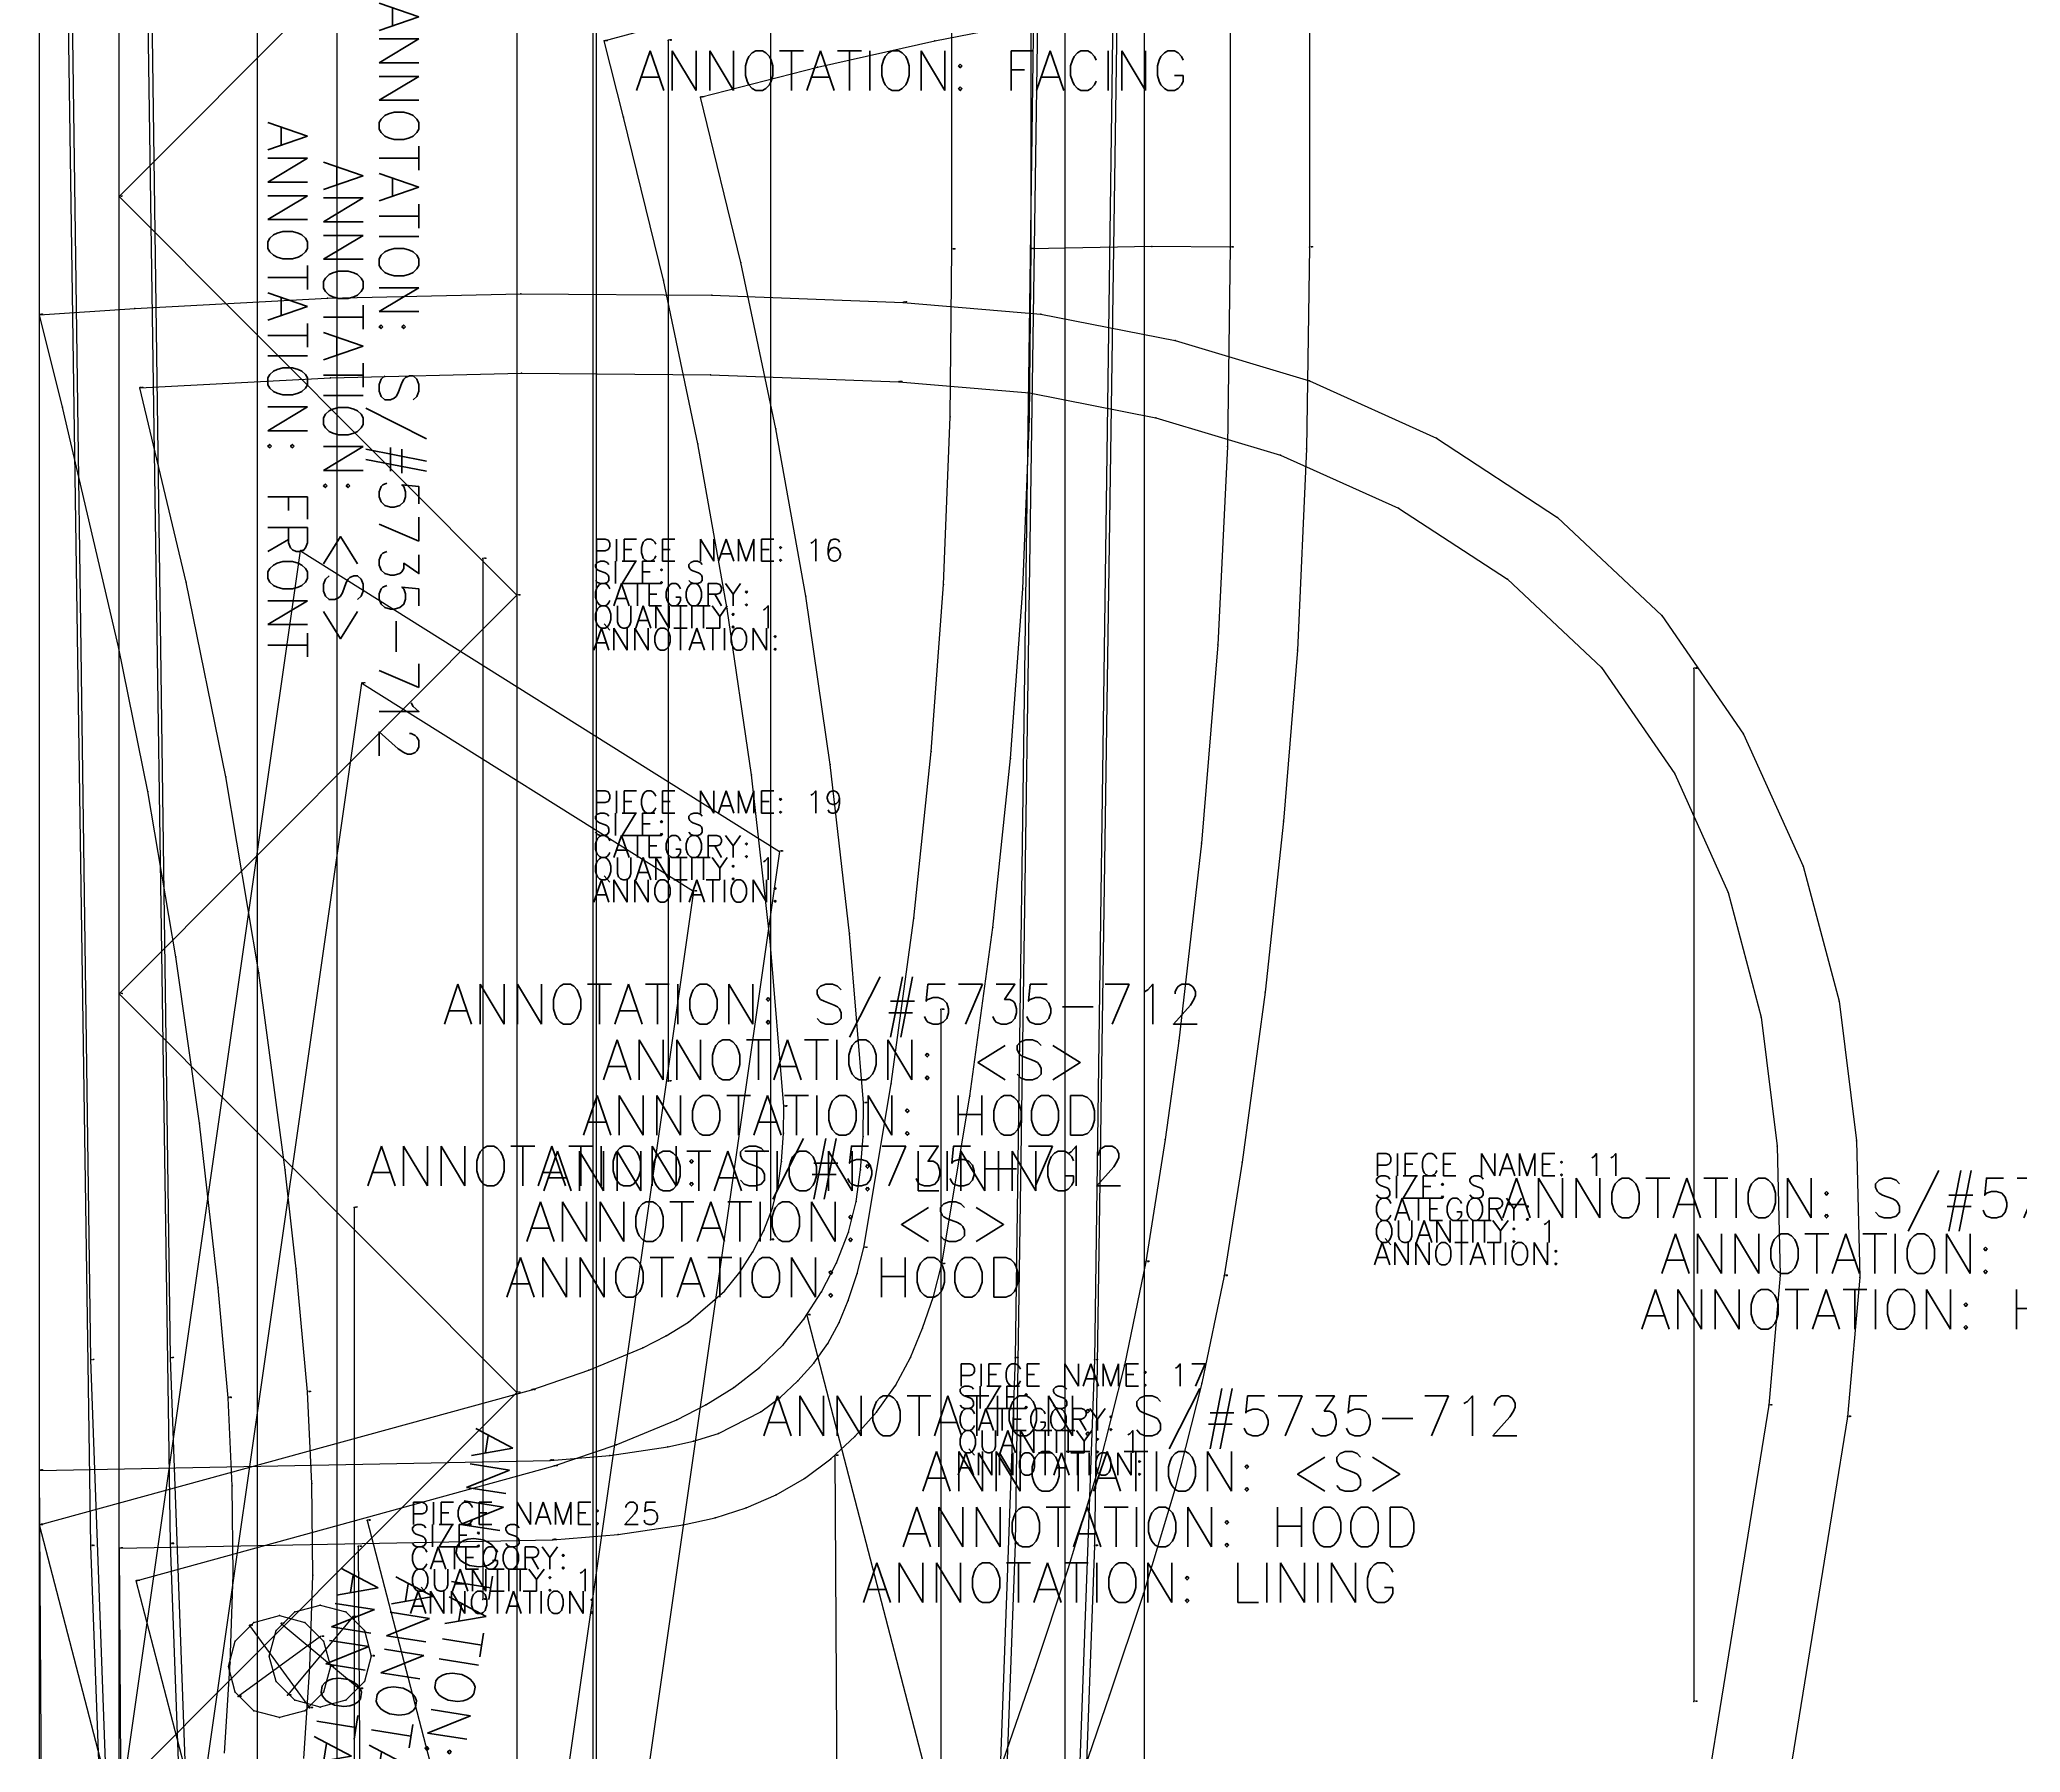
# Model space of a CAD drawing. Extents: x 0 to 854, y 0 to 911.
# Drawn here: x 30 to 279.1, y 146.2 to 361.7 of the extents above; entities that cross this region are included whole.
import ezdxf

# ---------------------------------------------------------------- set-up
doc = ezdxf.new("R2010")
doc.units = 0
for name, color, linetype in [('1', 7, 'CONTINUOUS'), ('2', 7, 'CONTINUOUS'), ('3', 2, 'CONTINUOUS'), ('5', 5, 'CONTINUOUS'), ('7', 5, 'CONTINUOUS'), ('8', 4, 'CONTINUOUS')]:
    doc.layers.add(name, color=color, linetype=linetype)
doc.styles.get("Standard").update_dxf_attribs({"font": 'txt', "bigfont": ' '})

# ---------------------------------------------------------------- blocks, each defined once
blk = doc.blocks.new('BLK_9_S')
at = {"layer": '1'}
for points in [[(30.9039, 32.0293), (30, 181.6846), (94.1808, 182.95), (101.6845, 183.5667), (108.9857, 184.6312), (112.215, 185.3607), (115.3654, 186.344), (120.7053, 189.032), (123.1355, 190.856), (125.3616, 192.9323), (127.3762, 195.1785), (129.1275, 197.6266), (130.5276, 200.2814), (131.659, 203.0756), (132.793, 206.4543), (133.6513, 209.7063), (137.0992, 230.2895), (139.9392, 251.1659), (142.1301, 272.1236), (143.6403, 293.1406), (144.4929, 314.1953), (144.688, 335.2948), (144.6881, 392.3386)], [(189.6881, 392.3384), (189.6881, 335.5441), (189.2969, 310.1665), (188.1549, 284.8785), (186.4059, 263.3334), (184.1077, 241.8314), (181.2057, 220.4613), (178.957, 206.1705), (176.1536, 192.6559), (172.7654, 179.2967), (168.8036, 166.205), (164.5545, 153.4044), (160.1974, 140.775)]]:
    blk.add_lwpolyline(points, dxfattribs=at)
at = {"layer": '2'}
for p in [(144.688, 335.2948), (154.688, 335.3424), (154.688, 335.3384), (179.688, 335.5472), (179.688, 335.5434), (189.6881, 335.5441), (133.6513, 209.7063), (143.4454, 207.672), (169.1138, 207.9367), (178.957, 206.1705), (94.1808, 182.95), (129.9906, 183.5617), (30, 181.6846), (40.0594, 171.8808), (70.0587, 172.0995), (94.5441, 172.955), (56.3791, 162.1887), (65.3366, 160.7727), (66.5622, 157.002), (66.5622, 157.002), (54.963, 153.2315), (63.9204, 151.8153)]:
    blk.add_point(p, dxfattribs=at)
at = {"layer": '3'}
for p in [(169.8634, 335.6351), (144.4929, 314.1953), (154.4898, 313.9484), (179.3576, 310.5014), (189.2969, 310.1665), (143.6403, 293.1406), (153.6243, 292.5751), (178.175, 285.5144), (188.1549, 284.8785), (142.1301, 272.1236), (152.0909, 271.2392), (186.4059, 263.3334), (176.1184, 260.5727), (139.9392, 251.1659), (149.8667, 249.9641), (184.1077, 241.8314), (173.2568, 235.7077), (137.0992, 230.2895), (146.9829, 228.7685), (171.5235, 223.3147), (181.2057, 220.4613), (132.793, 206.4543), (131.659, 203.0756), (142.3831, 203.5768), (130.5276, 200.2814), (141.0326, 199.5915), (129.1275, 197.6266), (127.3762, 195.1785), (139.5094, 195.8908), (166.4092, 194.9025), (125.3616, 192.9323), (137.6378, 192.3718), (176.1536, 192.6559), (123.1355, 190.856), (120.7053, 189.032), (135.2508, 189.0192), (108.9857, 184.6312), (112.215, 185.3607), (115.3654, 186.344), (132.5106, 185.9392), (101.6845, 183.5667), (129.4917, 183.1323), (163.1375, 181.9995), (126.1925, 180.6702), (118.855, 176.9714), (122.6261, 178.624), (172.7654, 179.2967), (110.9087, 174.8177), (114.9319, 175.7364), (102.757, 173.6246), (159.2812, 169.2583), (168.8036, 166.205), (56.9434, 162.5554), (60.1497, 163.4145), (63.3559, 162.5554), (54.5963, 160.2081), (65.703, 160.2081), (53.7372, 157.002), (155.0869, 156.6237), (54.5963, 153.7958), (65.703, 153.7958), (164.5545, 153.4044), (56.9434, 151.4485), (60.1497, 150.5894), (63.3559, 151.4485)]:
    blk.add_point(p, dxfattribs=at)
at = {"layer": '8'}
for p, q in [((129.9906, 183.5617), (130.7166, 63.3612)), ((70.0587, 172.0995), (70.8479, 41.4334)), ((56.3791, 162.1887), (63.9204, 151.8153)), ((65.3366, 160.7727), (54.963, 153.2315))]:
    blk.add_line(p, q, dxfattribs=at)
for points in [[(40.8447, 41.8832), (40.0594, 171.8808), (94.5441, 172.955), (102.757, 173.6246), (110.9087, 174.8177), (114.9319, 175.7364), (118.855, 176.9714), (122.6261, 178.624), (126.1925, 180.6702), (129.4917, 183.1323), (132.5106, 185.9392), (135.2508, 189.0192), (137.6378, 192.3718), (139.5094, 195.8908), (141.0326, 199.5915), (142.3831, 203.5768), (143.4454, 207.672), (146.9829, 228.7685), (149.8667, 249.9641), (152.0909, 271.2392), (153.6243, 292.5751), (154.4898, 313.9484), (154.688, 335.3384), (154.6881, 392.3386)], [(179.6881, 392.3384), (179.688, 335.5434), (179.3576, 310.5014), (178.175, 285.5144), (176.1184, 260.5727), (173.2568, 235.7077), (171.5235, 223.3147), (169.1138, 207.9367), (166.4092, 194.9025), (163.1375, 181.9995), (159.2812, 169.2583), (155.0869, 156.6237), (150.745, 144.0388)], [(179.688, 335.5472), (169.8634, 335.6351), (154.688, 335.3424)]]:
    blk.add_lwpolyline(points, dxfattribs=at)
blk.add_lwpolyline([(66.5622, 157.002), (65.703, 153.7958), (63.3559, 151.4485), (60.1497, 150.5894), (56.9434, 151.4485), (54.5963, 153.7958), (53.7372, 157.002), (54.5963, 160.2081), (56.9434, 162.5554), (60.1497, 163.4145), (63.3559, 162.5554), (65.703, 160.2081), (66.5622, 157.002)], close=True, dxfattribs=at)
at = {"layer": '2'}
for s, p in [('# 250', (144.688, 335.2948)), ('# 305', (154.688, 335.3424)), ('# 268', (154.688, 335.3384)), ('# 304', (179.688, 335.5472)), ('# 279', (179.688, 335.5434)), ('# 261', (189.6881, 335.5441)), ('# 249', (133.6513, 209.7063)), ('# 267', (143.4454, 207.672)), ('# 280', (169.1138, 207.9367)), ('# 262', (178.957, 206.1705)), ('# 248', (94.1808, 182.95)), ('# 300', (129.9906, 183.5617)), ('# 247', (30, 181.6846)), ('# 265', (40.0594, 171.8808)), ('# 288', (70.0587, 172.0995)), ('# 266', (94.5441, 172.955)), ('# 291', (56.3791, 162.1887)), ('# 293', (65.3366, 160.7727)), ('# 290', (66.5622, 157.002)), ('# 294', (54.963, 153.2315)), ('# 292', (63.9204, 151.8153))]:
    blk.add_text(s, height=0.1, dxfattribs=at).set_placement(p)
blk = doc.blocks.new('BLK_10_S')
at = {"layer": '1'}
blk.add_lwpolyline([(166.8221, 567.28), (167.7713, 511.7121), (168.4648, 456.1406), (168.9027, 400.5842), (168.9026, 36.2407), (159.6463, 35.5505), (136.7564, 33.8799), (113.9146, 32.2942), (90.7945, 30.7745), (82.0708, 30.4251), (67.5186, 30.1193), (57.402, 30), (57.402, 30), (57.4019, 400.5687), (56.8407, 444.8448), (55.5093, 489.1527), (53.4175, 533.4474), (50.5385, 577.6971)], dxfattribs=at)
at = {"layer": '2'}
blk.add_point((121.8901, 210.6961), dxfattribs=at)
at = {"layer": '5'}
blk.add_line((121.8901, 456.541), (121.8901, 210.6961), dxfattribs=at)
at = {"layer": '7'}
blk.add_line((121.8901, 456.541), (121.8901, 210.6961), dxfattribs=at)
at = {"layer": '8'}
blk.add_lwpolyline([(156.824, 567.0819), (157.7724, 511.5617), (158.4654, 456.0358), (158.9027, 400.5289), (158.9027, 45.5228), (136.0443, 43.8545), (113.1799, 42.2672), (90.3102, 40.7628), (78.8611, 40.3331), (67.402, 40.1187), (67.402, 40.1187), (67.402, 400.5686), (66.8381, 445.0682), (65.502, 489.5378), (63.4035, 533.9849), (60.5148, 578.3871)], dxfattribs=at)
at = {"layer": '1'}
blk.add_text('ANNOTATION: FACING', height=5, dxfattribs=at).set_placement((104.8352, 355.2586))
at = {"layer": '2'}
blk.add_text('# 333', height=0.1, dxfattribs=at).set_placement((121.8901, 210.6961))
blk = doc.blocks.new('BLK_11_S')
at = {"layer": '1'}
blk.add_lwpolyline([(67.6375, 30), (30, 174.8454), (91.8978, 191.8359), (99.0507, 194.2883), (105.8483, 197.1072), (108.7946, 198.6053), (111.6022, 200.3296), (116.1202, 204.2477), (118.0294, 206.6148), (119.6787, 209.1765), (121.0794, 211.8491), (122.1753, 214.6526), (122.88, 217.5702), (123.29, 220.5566), (123.5589, 224.1083), (123.5916, 227.4776), (121.8805, 248.2452), (119.5047, 269.1901), (116.4781, 290.0598), (112.7774, 310.8127), (108.4365, 331.409), (103.4402, 351.9214), (100.9705, 361.4915), (110.5118, 364.0732)], dxfattribs=at)
at = {"layer": '2'}
for p in [(100.9705, 361.4915), (113.123, 354.4202), (238.0239, 282.5668), (123.5916, 227.4776), (133.5858, 227.9039), (126.4657, 201.2273), (91.8978, 191.8359), (94.7108, 182.2383), (30, 174.8454), (71.1858, 175.3943), (42.1594, 167.8133), (60.3599, 162.4269), (69.3908, 163.2547), (71.7015, 158.3253), (71.7015, 158.3253), (61.1876, 153.3963), (70.2183, 154.2238), (238.0239, 152.6006)]:
    blk.add_point(p, dxfattribs=at)
at = {"layer": '3'}
for p in [(142.5829, 361.5298), (127.8045, 358.2077), (103.4402, 351.9214), (108.4365, 331.409), (118.1853, 333.6368), (122.5966, 312.7058), (112.7774, 310.8127), (126.3513, 291.647), (116.4781, 290.0598), (119.5047, 269.1901), (129.4215, 270.4774), (131.8326, 249.2229), (121.8805, 248.2452), (123.5589, 224.1083), (133.5621, 223.6731), (123.29, 220.5566), (133.2318, 219.4783), (122.88, 217.5702), (122.1753, 214.6526), (132.6643, 215.5168), (121.0794, 211.8491), (131.7145, 211.6458), (119.6787, 209.1765), (130.2243, 207.8093), (116.1202, 204.2477), (118.0294, 206.6148), (128.3247, 204.1508), (111.6022, 200.3296), (126.0876, 200.6885), (105.8483, 197.1072), (108.7946, 198.6053), (123.4943, 197.4913), (99.0507, 194.2883), (120.5399, 194.6318), (117.2903, 192.1034), (113.7907, 189.9426), (110.1165, 188.0637), (102.5077, 184.9048), (65.289, 164.7379), (62.0828, 163.8788), (68.4953, 163.8788), (59.7356, 161.5317), (70.8424, 161.5317), (58.8765, 158.3253), (59.7356, 155.119), (70.8424, 155.119), (62.0828, 152.7719), (68.4953, 152.7719), (65.289, 151.9128)]:
    blk.add_point(p, dxfattribs=at)
at = {"layer": '5'}
blk.add_line((238.0239, 282.5668), (238.0239, 152.6006), dxfattribs=at)
at = {"layer": '7'}
blk.add_line((238.0239, 282.5668), (238.0239, 152.6006), dxfattribs=at)
at = {"layer": '8'}
for p, q in [((126.4657, 201.2273), (162.5003, 62.5507)), ((71.1858, 175.3943), (104.0482, 48.9256)), ((60.3599, 162.4269), (70.2183, 154.2238)), ((69.3908, 163.2547), (61.1876, 153.3963))]:
    blk.add_line(p, q, dxfattribs=at)
blk.add_lwpolyline([(74.8537, 41.9916), (42.1594, 167.8133), (94.7108, 182.2383), (102.5077, 184.9048), (110.1165, 188.0637), (113.7907, 189.9426), (117.2903, 192.1034), (120.5399, 194.6318), (123.4943, 197.4913), (126.0876, 200.6885), (128.3247, 204.1508), (130.2243, 207.8093), (131.7145, 211.6458), (132.6643, 215.5168), (133.2318, 219.4783), (133.5621, 223.6731), (133.5858, 227.9039), (131.8326, 249.2229), (129.4215, 270.4774), (126.3513, 291.647), (122.5966, 312.7058), (118.1853, 333.6368), (113.123, 354.4202), (127.8045, 358.2077), (142.5829, 361.5298), (157.4652, 364.39)], dxfattribs=at)
blk.add_lwpolyline([(71.7015, 158.3253), (70.8424, 155.119), (68.4953, 152.7719), (65.289, 151.9128), (62.0828, 152.7719), (59.7356, 155.119), (58.8765, 158.3253), (59.7356, 161.5317), (62.0828, 163.8788), (65.289, 164.7379), (68.4953, 163.8788), (70.8424, 161.5317), (71.7015, 158.3253)], close=True, dxfattribs=at)
at = {"layer": '1'}
for s, height, p in [('PIECE NAME: 11', 2.8, (197.7572, 218.7352)), ('ANNOTATION: S/#5735-712', 5, (213.7774, 213.4465)), ('SIZE: S', 2.8, (197.7572, 215.9352)), ('CATEGORY: ', 2.8, (197.7572, 213.1352)), ('QUANTITY: 1', 2.8, (197.7572, 210.3352)), ('ANNOTATION: ', 2.8, (197.7572, 207.5352)), ('ANNOTATION: <S>', 5, (233.7774, 206.4464)), ('ANNOTATION: HOOD', 5, (231.2774, 199.4463))]:
    blk.add_text(s, height=height, dxfattribs=at).set_placement(p)
at = {"layer": '2'}
for s, p in [('# 338', (100.9705, 361.4915)), ('# 347', (113.123, 354.4202)), ('# 352', (238.0239, 282.5668)), ('# 337', (123.5916, 227.4776)), ('# 346', (133.5858, 227.9039)), ('# 368', (126.4657, 201.2273)), ('# 336', (91.8978, 191.8359)), ('# 345', (94.7108, 182.2383)), ('# 335', (30, 174.8454)), ('# 354', (71.1858, 175.3943)), ('# 344', (42.1594, 167.8133)), ('# 357', (60.3599, 162.4269)), ('# 359', (69.3908, 163.2547)), ('# 356', (71.7015, 158.3253)), ('# 360', (61.1876, 153.3963)), ('# 358', (70.2183, 154.2238)), ('# 353', (238.0239, 152.6006))]:
    blk.add_text(s, height=0.1, dxfattribs=at).set_placement(p)
blk = doc.blocks.new('BLK_15_S')
at = {"layer": '1'}
blk.add_lwpolyline([(30, 30), (30, 763.4999), (30, 911.1619), (86.6148, 877.1928), (90.4124, 874.4409), (93.728, 871.0408), (96.4137, 867.1229), (98.3838, 862.8187), (99.592, 858.2375), (100, 853.5538), (100, 763.4999), (100, 55.9083), (99.6207, 52.0037), (98.5886, 48.4653), (96.8715, 45.0096), (94.5595, 41.9232), (91.7188, 39.3157), (88.4511, 37.2635), (85.0325, 35.8843), (81.1888, 35.1189), (30, 30)], close=True, dxfattribs=at)
at = {"layer": '2'}
for p in [(40, 341.9186), (40, 341.9146), (90, 291.7745), (90, 291.7705), (40, 241.6304), (40, 241.6264), (90, 191.4862), (90, 191.4823)]:
    blk.add_point(p, dxfattribs=at)
at = {"layer": '8'}
for p, q in [((90, 392.0627), (40, 341.9146)), ((90, 291.7745), (40, 341.9186)), ((90, 291.7705), (40, 241.6304)), ((90, 191.4823), (40, 241.6264)), ((90, 191.4862), (40, 141.3381))]:
    blk.add_line(p, q, dxfattribs=at)
blk.add_lwpolyline([(40, 41.0499), (40, 763.4999), (40, 893.4999), (81.425, 868.6448), (83.8795, 866.8693), (85.9944, 864.7004), (87.7075, 862.2019), (88.9685, 859.4474), (89.7403, 856.518), (90, 853.4998), (90, 763.4999), (90, 56.0499), (89.261, 52.077), (87.1431, 48.6354), (83.9293, 46.1855), (80.0496, 45.0549), (40, 41.0499)], close=True, dxfattribs=at)
at = {"layer": '1'}
for s, p in [('ANNOTATION: S/#5735-712', (72.6913, 366.4597)), ('ANNOTATION: FRONT', (58.6914, 351.4597)), ('ANNOTATION: <S>', (65.6914, 346.4597))]:
    blk.add_text(s, height=5, rotation=270, dxfattribs=at).set_placement(p)
at = {"layer": '2'}
for s, p in [('# 481', (40, 341.9186)), ('# 477', (40, 341.9146)), ('# 480', (90, 291.7745)), ('# 478', (90, 291.7705)), ('# 479', (40, 241.6304)), ('# 471', (40, 241.6264)), ('# 472', (90, 191.4862)), ('# 470', (90, 191.4823))]:
    blk.add_text(s, height=0.1, dxfattribs=at).set_placement(p)
blk = doc.blocks.new('BLK_16_S')
at = {"layer": '1'}
blk.add_lwpolyline([(42.4754, 30), (36.4516, 195.5717), (33.5505, 408.1416), (32.4724, 539.684), (99.5547, 539.684), (166.6369, 539.684), (165.5594, 408.1961), (162.6578, 195.5716), (156.6338, 30), (99.5547, 32.5711), (42.4754, 30)], close=True, dxfattribs=at)
at = {"layer": '2'}
for p in [(109.0324, 361.5681), (109.0324, 230.6464), (36.4516, 195.5717), (46.4491, 195.8234), (152.6602, 195.8232), (162.6578, 195.5716)]:
    blk.add_point(p, dxfattribs=at)
at = {"layer": '5'}
blk.add_line((109.0324, 361.5681), (109.0324, 230.6464), dxfattribs=at)
at = {"layer": '7'}
blk.add_line((109.0324, 361.5681), (109.0324, 230.6464), dxfattribs=at)
at = {"layer": '8'}
blk.add_line((99.5547, 529.6879), (99.5547, 42.5853), dxfattribs=at)
blk.add_lwpolyline([(52.1021, 40.4437), (46.4491, 195.8234), (43.5497, 408.2779), (42.5547, 529.684), (99.5547, 529.684), (156.5546, 529.684), (155.5595, 408.278), (152.6602, 195.8232), (147.0071, 40.4437), (99.5547, 42.5813), (52.1021, 40.4437)], close=True, dxfattribs=at)
at = {"layer": '1'}
for s, height, p in [('PIECE NAME: 16', 2.8, (99.5547, 296.042)), ('SIZE: S', 2.8, (99.5547, 293.242)), ('CATEGORY: ', 2.8, (99.5547, 290.442)), ('QUANTITY: 1', 2.8, (99.5547, 287.6421)), ('ANNOTATION: ', 2.8, (99.5547, 284.8421)), ('ANNOTATION: S/#5735-712', 5, (71.046, 217.4701)), ('ANNOTATION: <S>', 5, (91.046, 210.4701)), ('ANNOTATION: HOOD', 5, (88.546, 203.4702))]:
    blk.add_text(s, height=height, dxfattribs=at).set_placement(p)
at = {"layer": '2'}
for s, p in [('# 506', (109.0324, 361.5681)), ('# 507', (109.0324, 230.6464)), ('# 487', (36.4516, 195.5717)), ('# 497', (46.4491, 195.8234)), ('# 503', (152.6602, 195.8232)), ('# 493', (162.6578, 195.5716))]:
    blk.add_text(s, height=0.1, dxfattribs=at).set_placement(p)
blk = doc.blocks.new('BLK_17_S')
at = {"layer": '1'}
blk.add_lwpolyline([(53.2639, 146.1021), (53.9781, 157.4828), (54.344, 168.6064), (54.2332, 179.7316), (53.7204, 190.8319), (52.4428, 204.6452), (50.0894, 225.3815), (47.113, 246.2776), (43.605, 267.0828), (39.9316, 285.2821), (32.8943, 315.4387), (30.0003, 327.0601), (41.9528, 327.8333), (66.2209, 329.1272), (90.4947, 329.6866), (114.5482, 329.512), (138.6079, 328.6023), (155.9032, 327.135), (172.775, 323.8033), (189.6692, 318.734), (205.6419, 311.5147), (220.8508, 301.5691), (233.9983, 289.2244), (244.2596, 274.3065), (251.7696, 257.7022), (256.2947, 240.7231), (258.4641, 223.159), (258.8986, 205.9612), (257.3509, 188.4392), (235.0409, 50.4105)], dxfattribs=at)
at = {"layer": '2'}
for p in [(30.0003, 327.0601), (138.6079, 328.6023), (42.5989, 317.8542), (138.0293, 318.6185), (143.3154, 239.6609), (53.7204, 190.8319), (63.6943, 191.5599), (247.4551, 189.8863), (257.3509, 188.4392)]:
    blk.add_point(p, dxfattribs=at)
at = {"layer": '3'}
for p in [(66.2209, 329.1272), (90.4947, 329.6866), (114.5482, 329.512), (41.9528, 327.8333), (155.9032, 327.135), (172.775, 323.8033), (66.5849, 319.1338), (90.5768, 319.6869), (114.343, 319.5142), (154.4666, 317.2206), (189.6692, 318.734), (32.8943, 315.4387), (170.3796, 314.0939), (205.6419, 311.5147), (186.0483, 309.3959), (200.8752, 302.7217), (220.8508, 301.5691), (48.4468, 293.4238), (214.5775, 293.8005), (233.9983, 289.2244), (39.9316, 285.2821), (226.4124, 282.7011), (244.2596, 274.3065), (235.6195, 269.3095), (43.605, 267.0828), (53.4332, 268.9297), (251.7696, 257.7022), (242.3312, 254.3913), (47.113, 246.2776), (57.5621, 244.265), (256.2947, 240.7231), (246.4897, 238.6858), (50.0894, 225.3815), (248.4888, 222.45), (258.4641, 223.159), (60.8923, 219.4771), (62.2546, 207.0471), (52.4428, 204.6452), (248.8811, 206.2405), (258.8986, 205.9612), (54.2332, 179.7316), (64.2285, 180.0357), (54.344, 168.6064), (64.3436, 168.4998), (53.9781, 157.4828), (63.9648, 156.9695)]:
    blk.add_point(p, dxfattribs=at)
at = {"layer": '5'}
blk.add_line((143.3154, 239.6609), (143.3154, 109.6947), dxfattribs=at)
at = {"layer": '7'}
blk.add_line((143.3154, 239.6609), (143.3154, 109.6947), dxfattribs=at)
at = {"layer": '8'}
blk.add_lwpolyline([(63.2431, 145.455), (63.9648, 156.9695), (64.3436, 168.4998), (64.2285, 180.0357), (63.6943, 191.5599), (62.2546, 207.0471), (60.8923, 219.4771), (57.5621, 244.265), (53.4332, 268.9297), (48.4468, 293.4238), (42.5989, 317.8542), (66.5849, 319.1338), (90.5768, 319.6869), (114.343, 319.5142), (138.0293, 318.6185), (154.4666, 317.2206), (170.3796, 314.0939), (186.0483, 309.3959), (200.8752, 302.7217), (214.5775, 293.8005), (226.4124, 282.7011), (235.6195, 269.3095), (242.3312, 254.3913), (246.4897, 238.6858), (248.4888, 222.45), (248.8811, 206.2405), (247.4551, 189.8863), (226.5591, 60.6073)], dxfattribs=at)
at = {"layer": '1'}
for s, height, p in [('PIECE NAME: 17', 2.8, (145.403, 192.2823)), ('ANNOTATION: S/#5735-712', 5, (120.867, 186.0529)), ('SIZE: S', 2.8, (145.403, 189.4823)), ('CATEGORY: ', 2.8, (145.403, 186.6823)), ('QUANTITY: 1', 2.8, (145.403, 183.8823)), ('ANNOTATION: <S>', 5, (140.867, 179.0529)), ('ANNOTATION: ', 2.8, (145.403, 181.0823)), ('ANNOTATION: HOOD', 5, (138.367, 172.0529)), ('ANNOTATION: LINING', 5, (133.367, 165.0529))]:
    blk.add_text(s, height=height, dxfattribs=at).set_placement(p)
at = {"layer": '2'}
for s, p in [('# 516', (30.0003, 327.0601)), ('# 517', (138.6079, 328.6023)), ('# 522', (42.5989, 317.8542)), ('# 523', (138.0293, 318.6185)), ('# 526', (143.3154, 239.6609)), ('# 515', (53.7204, 190.8319)), ('# 521', (63.6943, 191.5599)), ('# 524', (247.4551, 189.8863)), ('# 518', (257.3509, 188.4392))]:
    blk.add_text(s, height=0.1, dxfattribs=at).set_placement(p)
blk = doc.blocks.new('BLK_19_S')
at = {"layer": '1'}
blk.add_lwpolyline([(41.7036, 30), (36.4517, 172.2057), (33.5506, 369.769), (32.677, 476.3217), (99.5547, 476.3217), (166.4317, 476.3217), (165.5592, 369.8338), (162.6575, 172.2057), (157.4051, 30), (99.5547, 32.6059), (41.7036, 30)], close=True, dxfattribs=at)
at = {"layer": '2'}
for p in [(85.7344, 296.3734), (36.4517, 172.2057), (46.4488, 172.4608), (152.6602, 172.4609), (162.6575, 172.2057), (85.7344, 165.4517)]:
    blk.add_point(p, dxfattribs=at)
at = {"layer": '5'}
blk.add_line((85.7344, 296.3734), (85.7344, 165.4517), dxfattribs=at)
at = {"layer": '7'}
blk.add_line((85.7344, 296.3734), (85.7344, 165.4517), dxfattribs=at)
at = {"layer": '8'}
blk.add_line((99.5547, 466.3258), (99.5547, 42.6201), dxfattribs=at)
blk.add_lwpolyline([(51.3248, 40.4436), (46.4488, 172.4608), (43.55, 369.9156), (42.7594, 466.3217), (99.5547, 466.3217), (156.3495, 466.3219), (155.5595, 369.9155), (152.6602, 172.4609), (147.7841, 40.4436), (99.5547, 42.6161), (51.3248, 40.4436)], close=True, dxfattribs=at)
at = {"layer": '1'}
for s, height, p in [('PIECE NAME: 19', 2.8, (99.5546, 264.3608)), ('SIZE: S', 2.8, (99.5546, 261.5608)), ('CATEGORY: ', 2.8, (99.5546, 258.7608)), ('QUANTITY: 1', 2.8, (99.5546, 255.9608)), ('ANNOTATION: ', 2.8, (99.5546, 253.1609)), ('ANNOTATION: S/#5735-712', 5, (80.681, 237.8323)), ('ANNOTATION: <S>', 5, (100.681, 230.8324)), ('ANNOTATION: HOOD', 5, (98.181, 223.8324)), ('ANNOTATION: LINING', 5, (93.181, 216.8324))]:
    blk.add_text(s, height=height, dxfattribs=at).set_placement(p)
at = {"layer": '2'}
for s, p in [('# 564', (85.7344, 296.3734)), ('# 545', (36.4517, 172.2057)), ('# 555', (46.4488, 172.4608)), ('# 561', (152.6602, 172.4609)), ('# 551', (162.6575, 172.2057)), ('# 565', (85.7344, 165.4517))]:
    blk.add_text(s, height=0.1, dxfattribs=at).set_placement(p)
blk = doc.blocks.new('BLK_25_S')
at = {"layer": '1'}
blk.add_lwpolyline([(30, 67.791), (62.7939, 297.3466), (123.0554, 259.5557), (90.2615, 30), (30, 67.791)], close=True, dxfattribs=at)
at = {"layer": '2'}
for p in [(62.7939, 297.3466), (70.5173, 280.6995), (123.0554, 259.5557), (112.2366, 254.5366), (69.5364, 214.7368)]:
    blk.add_point(p, dxfattribs=at)
at = {"layer": '5'}
blk.add_line((69.5364, 214.7368), (69.5364, 125.7251), dxfattribs=at)
at = {"layer": '7'}
blk.add_line((69.5364, 214.7368), (69.5364, 125.7251), dxfattribs=at)
at = {"layer": '8'}
blk.add_lwpolyline([(40.8188, 72.8102), (70.5173, 280.6995), (112.2366, 254.5366), (82.5381, 46.6472), (40.8188, 72.8102)], close=True, dxfattribs=at)
at = {"layer": '1'}
for s, p in [('ANNOTATION: S/#5735-712', (84.8785, 187.1703)), ('ANNOTATION: PKT', (67.9224, 169.6065)), ('ANNOTATION: <S>', (74.8361, 168.5115))]:
    blk.add_text(s, height=5, rotation=261.0006, dxfattribs=at).set_placement(p)
for s, p in [('PIECE NAME: 25', (76.5277, 174.8732)), ('SIZE: S', (76.5277, 172.0732)), ('CATEGORY: ', (76.5277, 169.2732)), ('QUANTITY: 1', (76.5277, 166.4732)), ('ANNOTATION: ', (76.5277, 163.6732))]:
    blk.add_text(s, height=2.8, dxfattribs=at).set_placement(p)
at = {"layer": '2'}
for s, p in [('# 670', (62.7939, 297.3466)), ('# 674', (70.5173, 280.6995)), ('# 671', (123.0554, 259.5557)), ('# 675', (112.2366, 254.5366)), ('# 677', (69.5364, 214.7368))]:
    blk.add_text(s, height=0.1, dxfattribs=at).set_placement(p)

msp = doc.modelspace()

# ---------------------------------------------------------------- block references
at = {"layer": '1'}
for name in ['BLK_15_S', 'BLK_10_S', 'BLK_9_S', 'BLK_16_S', 'BLK_19_S', 'BLK_11_S', 'BLK_17_S', 'BLK_25_S']:
    msp.add_blockref(name, (0, 0), dxfattribs=at)

doc.saveas('drawing.dxf')
